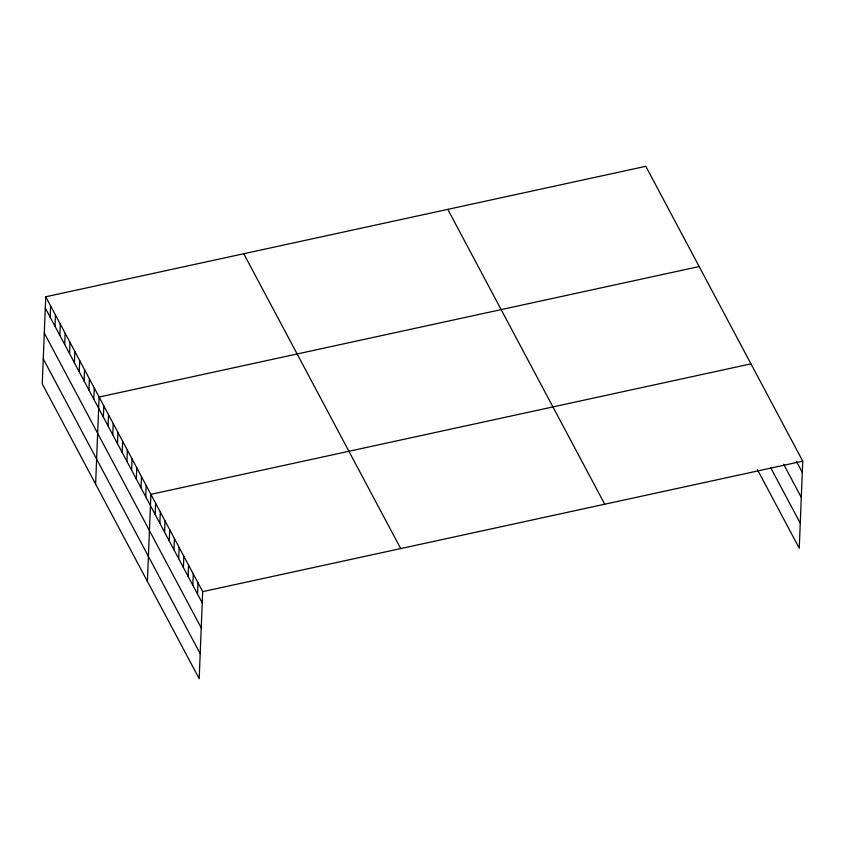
<?xml version="1.0" encoding="UTF-8"?>
<svg xmlns="http://www.w3.org/2000/svg" width="845" height="845" viewBox="0 0 845 845"><rect width="100%" height="100%" fill="white"/><g stroke="black" fill="none" stroke-linecap="round" stroke-linejoin="round"><path stroke-width="1.27" d="M45.746 296.785L42.25 383.841L199.188 678.693L202.684 591.637L45.746 296.785L645.812 166.307L802.75 461.159L799.254 548.215L757.469 469.714M50.14 317.16L50.594 305.901M54.999 326.265L55.453 315.016M59.847 335.38L60.301 324.121M64.695 344.496L65.149 333.236M69.554 353.611L69.998 342.352M74.402 362.727L74.856 351.467M79.25 371.832L79.705 360.583M84.099 380.947L84.553 369.687M88.957 390.063L89.401 378.803M93.806 399.178L94.26 387.918M95.612 484.09L99.108 397.034L699.174 266.555M103.365 417.134L103.819 405.875M108.075 425.986L108.519 414.726M112.776 434.826L113.23 423.567M117.487 443.667L117.941 432.418M122.198 452.519L122.652 441.259M126.908 461.359L127.352 450.11M131.609 470.211L132.063 458.951M136.32 479.052L136.774 467.792M141.03 487.903L141.485 476.643M145.741 496.744L146.185 485.484M147.4 581.392L150.896 494.336L750.962 363.857M155.153 514.436L155.607 503.176M159.863 523.277L160.318 512.028M164.564 532.128L165.018 520.869M169.275 540.969L169.729 529.709M173.985 549.82L174.44 538.561M178.696 558.661L179.151 547.402M183.397 567.513L183.851 556.253M188.108 576.353L188.562 565.094M192.818 585.205L193.273 573.945M197.529 594.046L197.983 582.786M202.684 591.637L802.75 461.159M796.412 461.359L802.296 472.418M783.642 464.254L801.292 497.43M770.83 467.919L800.257 523.203M447.787 209.37L604.724 504.211M243.772 253.732L400.71 548.574M45.292 308.045L202.23 602.886M44.289 333.057L201.226 627.909M43.253 358.829L200.191 653.681"/></g></svg>
